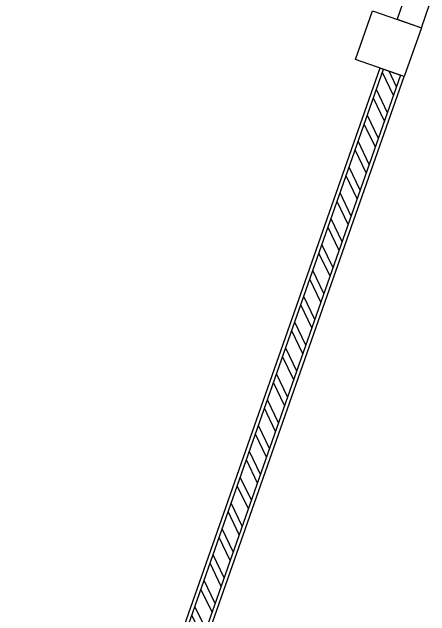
# Model space of a CAD drawing. Header units: inches. Extents: x -1366 to 1200, y -585 to 2545.
# Drawn here: x 395.157 to 396.776, y 2008.287 to 2010.626 of the extents above; entities that cross this region are included whole.
import ezdxf

# ---------------------------------------------------------------- set-up
doc = ezdxf.new("R2010")
doc.units = ezdxf.units.IN
doc.header["$MEASUREMENT"] = 0
for name, color, linetype in [('COLM', 3, 'CONTINUOUS'), ('WALL', 7, 'CONTINUOUS'), ('WALL_HATC', 251, 'CONTINUOUS')]:
    doc.layers.add(name, color=color, linetype=linetype)

msp = doc.modelspace()

# ---------------------------------------------------------------- hatches: boundary and pattern name
at = {"layer": 'WALL_HATC'}
h = msp.add_hatch(dxfattribs=at)
h.set_pattern_fill('ANSI32', color=256, scale=0.2, angle=70.6523, style=0)
h.set_pattern_definition([(295.64616, (374.7748, 1997.84159), (0.0676113, 0.0324609), []), (295.64616, (374.76308, 1997.80823), (0.0676113, 0.0324609), [])])
h.paths.add_polyline_path([(395.1714, 2006.3476), (396.5962, 2010.4046), (396.6623, 2010.3815), (395.2374, 2006.3244)])

# ---------------------------------------------------------------- linework, layer by layer
at = {"layer": 'COLM'}
msp.add_lwpolyline([(396.554, 2010.6315), (396.7427, 2010.5652), (396.6764, 2010.3765), (396.4877, 2010.4428)], close=True, dxfattribs=at)
at = {"layer": 'WALL'}
for points in [[(396.7427, 2010.5653), (396.7759, 2010.6597), (396.6815, 2010.6928), (396.6484, 2010.5984)], [(396.5821, 2010.4096), (395.1572, 2006.3525), (395.2516, 2006.3194), (396.6764, 2010.3765)]]:
    msp.add_lwpolyline(points, close=True, dxfattribs=at)
at = {"layer": 'WALL_HATC'}
msp.add_lwpolyline([(395.1714, 2006.3476), (396.5962, 2010.4046), (396.6623, 2010.3815), (395.2374, 2006.3244), (395.1714, 2006.3476)], dxfattribs=at)

doc.saveas('drawing.dxf')
